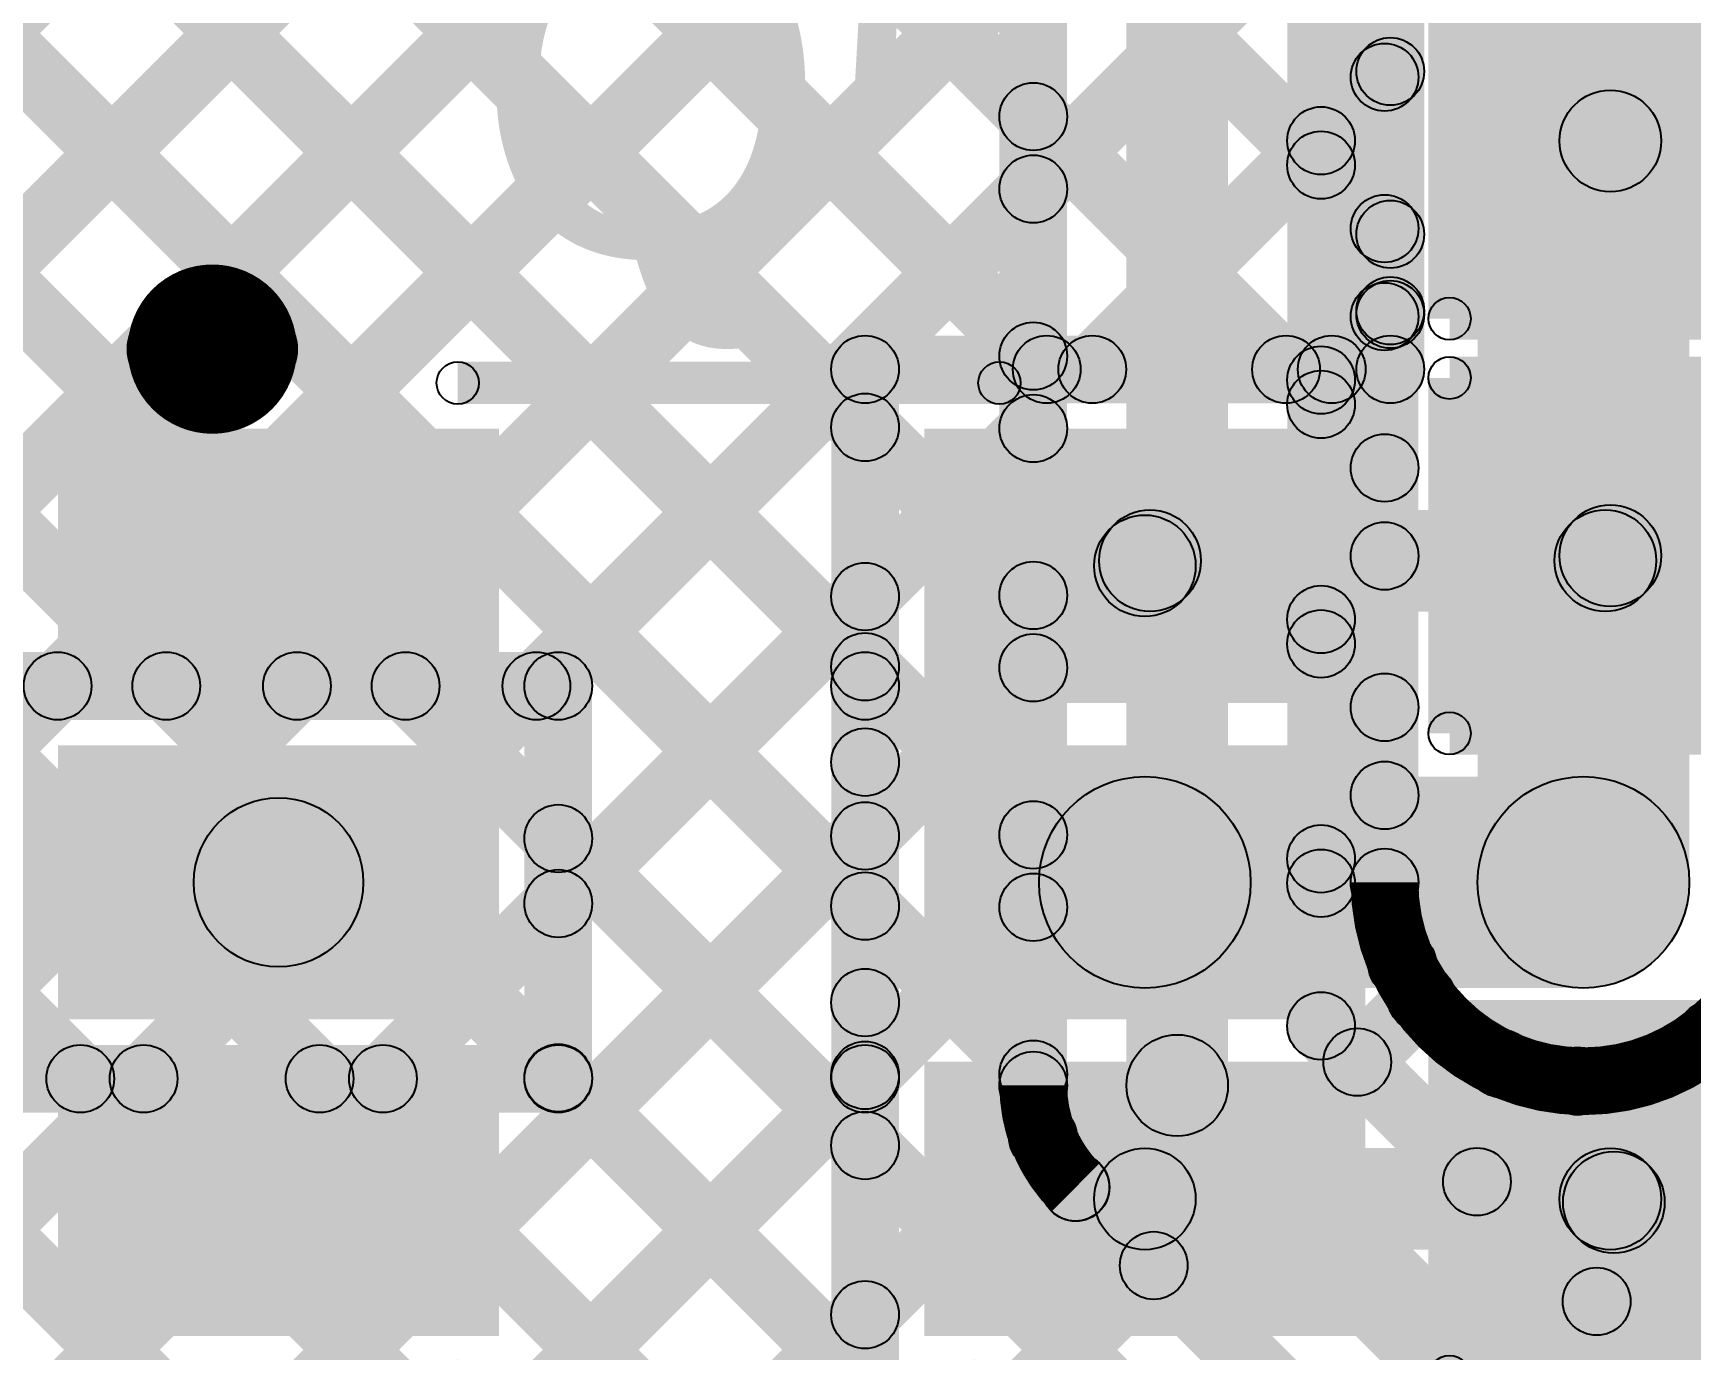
# Model space of a CAD drawing. Header units: millimetres. Extents: x -0.28 to 3.03, y -0.05 to 3.12.
# Drawn here: x 0.3948 to 0.5907, y 1.3038 to 1.4593 of the extents above; entities that cross this region are included whole.
import ezdxf

# ---------------------------------------------------------------- set-up
doc = ezdxf.new("R2010")
doc.units = ezdxf.units.MM
doc.header["$MEASUREMENT"] = 0
for name, color, linetype in [('BottomLayer', 5, 'Continuous'), ('TopLayer', 1, 'Continuous'), ('TopOverlay', 2, 'Continuous'), ('TopPaste', 8, 'Continuous'), ('TopSolder', 216, 'Continuous'), ('ViaHoleLayer', 16, 'Continuous')]:
    doc.layers.add(name, color=color, linetype=linetype)

# ---------------------------------------------------------------- blocks, each defined once
blk = doc.blocks.new('R__0603_36')
at = {"layer": 'TopLayer'}
for points in [[(-0.015, 0.0175), (-0.015, -0.0175), (-0.045, -0.0175), (-0.045, 0.0175)], [(0.045, 0.0175), (0.045, -0.0175), (0.015, -0.0175), (0.015, 0.0175)]]:
    blk.add_hatch(color=1, dxfattribs=at).paths.add_polyline_path(points)
at = {"layer": 'TopOverlay'}
h = blk.add_hatch(color=2, dxfattribs=at)
edge = h.paths.add_edge_path()
edge.add_arc((-0.049, 0.021), 0.0025, 0, 360)
h = blk.add_hatch(color=2, dxfattribs=at)
edge = h.paths.add_edge_path()
edge.add_arc((-0.049, 0.021), 0.0025, 0, 360)
for points in [[(-0.049, 0.0185), (-0.049, 0.0235), (0.049, 0.0235), (0.049, 0.0185)], [(-0.0465, -0.021), (-0.0515, -0.021), (-0.0515, 0.021), (-0.0465, 0.021)], [(0.0515, -0.021), (0.0465, -0.021), (0.0465, 0.021), (0.0515, 0.021)], [(-0.049, -0.0235), (-0.049, -0.0185), (0.049, -0.0185), (0.049, -0.0235)]]:
    blk.add_hatch(color=2, dxfattribs=at).paths.add_polyline_path(points)
h = blk.add_hatch(color=2, dxfattribs=at)
edge = h.paths.add_edge_path()
edge.add_arc((0.049, 0.021), 0.0025, 0, 360)
h = blk.add_hatch(color=2, dxfattribs=at)
edge = h.paths.add_edge_path()
edge.add_arc((0.049, 0.021), 0.0025, 0, 360)
h = blk.add_hatch(color=2, dxfattribs=at)
edge = h.paths.add_edge_path()
edge.add_arc((-0.049, -0.021), 0.0025, 0, 360)
h = blk.add_hatch(color=2, dxfattribs=at)
edge = h.paths.add_edge_path()
edge.add_arc((-0.049, -0.021), 0.0025, 0, 360)
h = blk.add_hatch(color=2, dxfattribs=at)
edge = h.paths.add_edge_path()
edge.add_arc((0.049, -0.021), 0.0025, 0, 360)
h = blk.add_hatch(color=2, dxfattribs=at)
edge = h.paths.add_edge_path()
edge.add_arc((0.049, -0.021), 0.0025, 0, 360)
at = {"layer": 'TopPaste'}
for points in [[(-0.015, 0.0175), (-0.015, -0.0175), (-0.045, -0.0175), (-0.045, 0.0175)], [(0.045, 0.0175), (0.045, -0.0175), (0.015, -0.0175), (0.015, 0.0175)]]:
    blk.add_hatch(color=8, dxfattribs=at).paths.add_polyline_path(points)
at = {"layer": 'TopSolder'}
for points in [[(-0.011, 0.0215), (-0.011, -0.0215), (-0.049, -0.0215), (-0.049, 0.0215)], [(0.049, 0.0215), (0.049, -0.0215), (0.011, -0.0215), (0.011, 0.0215)]]:
    blk.add_hatch(color=216, dxfattribs=at).paths.add_polyline_path(points)
at = {"layer": 'TopOverlay'}
for centre in [(-0.049, 0.021), (-0.049, 0.021), (0.049, 0.021), (0.049, 0.021), (-0.049, -0.021), (-0.049, -0.021), (0.049, -0.021), (0.049, -0.021)]:
    blk.add_circle(centre, 0.0025, dxfattribs=at)
blk = doc.blocks.new('R__0603_38')
at = {"layer": 'TopLayer'}
for points in [[(-0.015, 0.0175), (-0.015, -0.0175), (-0.045, -0.0175), (-0.045, 0.0175)], [(0.045, 0.0175), (0.045, -0.0175), (0.015, -0.0175), (0.015, 0.0175)]]:
    blk.add_hatch(color=1, dxfattribs=at).paths.add_polyline_path(points)
at = {"layer": 'TopOverlay'}
h = blk.add_hatch(color=2, dxfattribs=at)
edge = h.paths.add_edge_path()
edge.add_arc((-0.049, 0.021), 0.0025, 0, 360)
h = blk.add_hatch(color=2, dxfattribs=at)
edge = h.paths.add_edge_path()
edge.add_arc((-0.049, 0.021), 0.0025, 0, 360)
for points in [[(-0.049, 0.0185), (-0.049, 0.0235), (0.049, 0.0235), (0.049, 0.0185)], [(-0.0465, -0.021), (-0.0515, -0.021), (-0.0515, 0.021), (-0.0465, 0.021)], [(0.0515, -0.021), (0.0465, -0.021), (0.0465, 0.021), (0.0515, 0.021)], [(-0.049, -0.0235), (-0.049, -0.0185), (0.049, -0.0185), (0.049, -0.0235)]]:
    blk.add_hatch(color=2, dxfattribs=at).paths.add_polyline_path(points)
h = blk.add_hatch(color=2, dxfattribs=at)
edge = h.paths.add_edge_path()
edge.add_arc((0.049, 0.021), 0.0025, 0, 360)
h = blk.add_hatch(color=2, dxfattribs=at)
edge = h.paths.add_edge_path()
edge.add_arc((0.049, 0.021), 0.0025, 0, 360)
h = blk.add_hatch(color=2, dxfattribs=at)
edge = h.paths.add_edge_path()
edge.add_arc((-0.049, -0.021), 0.0025, 0, 360)
h = blk.add_hatch(color=2, dxfattribs=at)
edge = h.paths.add_edge_path()
edge.add_arc((-0.049, -0.021), 0.0025, 0, 360)
h = blk.add_hatch(color=2, dxfattribs=at)
edge = h.paths.add_edge_path()
edge.add_arc((0.049, -0.021), 0.0025, 0, 360)
h = blk.add_hatch(color=2, dxfattribs=at)
edge = h.paths.add_edge_path()
edge.add_arc((0.049, -0.021), 0.0025, 0, 360)
at = {"layer": 'TopPaste'}
for points in [[(-0.015, 0.0175), (-0.015, -0.0175), (-0.045, -0.0175), (-0.045, 0.0175)], [(0.045, 0.0175), (0.045, -0.0175), (0.015, -0.0175), (0.015, 0.0175)]]:
    blk.add_hatch(color=8, dxfattribs=at).paths.add_polyline_path(points)
at = {"layer": 'TopSolder'}
for points in [[(-0.011, 0.0215), (-0.011, -0.0215), (-0.049, -0.0215), (-0.049, 0.0215)], [(0.049, 0.0215), (0.049, -0.0215), (0.011, -0.0215), (0.011, 0.0215)]]:
    blk.add_hatch(color=216, dxfattribs=at).paths.add_polyline_path(points)
at = {"layer": 'TopOverlay'}
for centre in [(-0.049, 0.021), (-0.049, 0.021), (0.049, 0.021), (0.049, 0.021), (-0.049, -0.021), (-0.049, -0.021), (0.049, -0.021), (0.049, -0.021)]:
    blk.add_circle(centre, 0.0025, dxfattribs=at)
blk = doc.blocks.new('R__0603_39')
at = {"layer": 'TopLayer'}
for points in [[(-0.015, 0.0175), (-0.015, -0.0175), (-0.045, -0.0175), (-0.045, 0.0175)], [(0.045, 0.0175), (0.045, -0.0175), (0.015, -0.0175), (0.015, 0.0175)]]:
    blk.add_hatch(color=1, dxfattribs=at).paths.add_polyline_path(points)
at = {"layer": 'TopOverlay'}
h = blk.add_hatch(color=2, dxfattribs=at)
edge = h.paths.add_edge_path()
edge.add_arc((-0.049, 0.021), 0.0025, 0, 360)
h = blk.add_hatch(color=2, dxfattribs=at)
edge = h.paths.add_edge_path()
edge.add_arc((-0.049, 0.021), 0.0025, 0, 360)
for points in [[(-0.049, 0.0185), (-0.049, 0.0235), (0.049, 0.0235), (0.049, 0.0185)], [(-0.0465, -0.021), (-0.0515, -0.021), (-0.0515, 0.021), (-0.0465, 0.021)], [(0.0515, -0.021), (0.0465, -0.021), (0.0465, 0.021), (0.0515, 0.021)], [(-0.049, -0.0235), (-0.049, -0.0185), (0.049, -0.0185), (0.049, -0.0235)]]:
    blk.add_hatch(color=2, dxfattribs=at).paths.add_polyline_path(points)
h = blk.add_hatch(color=2, dxfattribs=at)
edge = h.paths.add_edge_path()
edge.add_arc((0.049, 0.021), 0.0025, 0, 360)
h = blk.add_hatch(color=2, dxfattribs=at)
edge = h.paths.add_edge_path()
edge.add_arc((0.049, 0.021), 0.0025, 0, 360)
h = blk.add_hatch(color=2, dxfattribs=at)
edge = h.paths.add_edge_path()
edge.add_arc((-0.049, -0.021), 0.0025, 0, 360)
h = blk.add_hatch(color=2, dxfattribs=at)
edge = h.paths.add_edge_path()
edge.add_arc((-0.049, -0.021), 0.0025, 0, 360)
h = blk.add_hatch(color=2, dxfattribs=at)
edge = h.paths.add_edge_path()
edge.add_arc((0.049, -0.021), 0.0025, 0, 360)
h = blk.add_hatch(color=2, dxfattribs=at)
edge = h.paths.add_edge_path()
edge.add_arc((0.049, -0.021), 0.0025, 0, 360)
at = {"layer": 'TopPaste'}
for points in [[(-0.015, 0.0175), (-0.015, -0.0175), (-0.045, -0.0175), (-0.045, 0.0175)], [(0.045, 0.0175), (0.045, -0.0175), (0.015, -0.0175), (0.015, 0.0175)]]:
    blk.add_hatch(color=8, dxfattribs=at).paths.add_polyline_path(points)
at = {"layer": 'TopSolder'}
for points in [[(-0.011, 0.0215), (-0.011, -0.0215), (-0.049, -0.0215), (-0.049, 0.0215)], [(0.049, 0.0215), (0.049, -0.0215), (0.011, -0.0215), (0.011, 0.0215)]]:
    blk.add_hatch(color=216, dxfattribs=at).paths.add_polyline_path(points)
at = {"layer": 'TopOverlay'}
for centre in [(-0.049, 0.021), (-0.049, 0.021), (0.049, 0.021), (0.049, 0.021), (-0.049, -0.021), (-0.049, -0.021), (0.049, -0.021), (0.049, -0.021)]:
    blk.add_circle(centre, 0.0025, dxfattribs=at)
blk = doc.blocks.new('SOT_23_6_70')
at = {"layer": 'TopLayer'}
for points in [[(-0.07323, 0.04961), (-0.02913, 0.04961), (-0.02913, 0.0252), (-0.07323, 0.0252)], [(0.02913, 0.04961), (0.07323, 0.04961), (0.07323, 0.0252), (0.02913, 0.0252)], [(-0.07323, 0.0122), (-0.02913, 0.0122), (-0.02913, -0.0122), (-0.07323, -0.0122)], [(0.02913, 0.0122), (0.07323, 0.0122), (0.07323, -0.0122), (0.02913, -0.0122)], [(-0.07323, -0.0252), (-0.02913, -0.0252), (-0.02913, -0.04961), (-0.07323, -0.04961)], [(0.02913, -0.0252), (0.07323, -0.0252), (0.07323, -0.04961), (0.02913, -0.04961)]]:
    blk.add_hatch(color=1, dxfattribs=at).paths.add_polyline_path(points)
at = {"layer": 'TopOverlay'}
h = blk.add_hatch(color=2, dxfattribs=at)
edge = h.paths.add_edge_path()
edge.add_arc((-0.064, 0.063), 0.005, 0, 360)
h = blk.add_hatch(color=2, dxfattribs=at)
edge = h.paths.add_edge_path()
edge.add_arc((-0.054, 0.063), 0.005, 0, 360)
h = blk.add_hatch(color=2, dxfattribs=at)
edge = h.paths.add_edge_path()
edge.add_arc((-0.03, 0.059), 0.0025, 0, 360)
for points in [[(-0.03, 0.0565), (-0.03, 0.0615), (0.034, 0.0615), (0.034, 0.0565)], [(-0.03, -0.0615), (-0.03, -0.0565), (0.031, -0.0565), (0.031, -0.0615)]]:
    blk.add_hatch(color=2, dxfattribs=at).paths.add_polyline_path(points)
h = blk.add_hatch(color=2, dxfattribs=at)
edge = h.paths.add_edge_path()
edge.add_arc((0.034, 0.059), 0.0025, 0, 360)
h = blk.add_hatch(color=2, dxfattribs=at)
edge = h.paths.add_edge_path()
edge.add_arc((-0.03, -0.059), 0.0025, 0, 360)
h = blk.add_hatch(color=2, dxfattribs=at)
edge = h.paths.add_edge_path()
edge.add_arc((0.031, -0.059), 0.0025, 0, 360)
at = {"layer": 'TopPaste'}
for points in [[(-0.07323, 0.04961), (-0.02913, 0.04961), (-0.02913, 0.0252), (-0.07323, 0.0252)], [(0.02913, 0.04961), (0.07323, 0.04961), (0.07323, 0.0252), (0.02913, 0.0252)], [(-0.07323, 0.0122), (-0.02913, 0.0122), (-0.02913, -0.0122), (-0.07323, -0.0122)], [(0.02913, 0.0122), (0.07323, 0.0122), (0.07323, -0.0122), (0.02913, -0.0122)], [(-0.07323, -0.0252), (-0.02913, -0.0252), (-0.02913, -0.04961), (-0.07323, -0.04961)], [(0.02913, -0.0252), (0.07323, -0.0252), (0.07323, -0.04961), (0.02913, -0.04961)]]:
    blk.add_hatch(color=8, dxfattribs=at).paths.add_polyline_path(points)
at = {"layer": 'TopSolder'}
for points in [[(-0.07723, 0.05361), (-0.02513, 0.05361), (-0.02513, 0.0212), (-0.07723, 0.0212)], [(0.02513, 0.05361), (0.07723, 0.05361), (0.07723, 0.0212), (0.02513, 0.0212)], [(-0.07723, 0.0162), (-0.02513, 0.0162), (-0.02513, -0.0162), (-0.07723, -0.0162)], [(0.02513, 0.0162), (0.07723, 0.0162), (0.07723, -0.0162), (0.02513, -0.0162)], [(-0.07723, -0.0212), (-0.02513, -0.0212), (-0.02513, -0.05361), (-0.07723, -0.05361)], [(0.02513, -0.0212), (0.07723, -0.0212), (0.07723, -0.05361), (0.02513, -0.05361)]]:
    blk.add_hatch(color=216, dxfattribs=at).paths.add_polyline_path(points)
at = {"layer": 'TopOverlay', "const_width": 0.01}
blk.add_lwpolyline([(-0.054, 0.063, 1), (-0.064, 0.063, 1)], format="xyb", close=True, dxfattribs=at)
at = {"layer": 'TopOverlay'}
for centre, radius in [((-0.064, 0.063), 0.005), ((-0.054, 0.063), 0.005), ((-0.03, 0.059), 0.0025), ((0.034, 0.059), 0.0025), ((-0.03, -0.059), 0.0025), ((0.031, -0.059), 0.0025)]:
    blk.add_circle(centre, radius, dxfattribs=at)

msp = doc.modelspace()

# ---------------------------------------------------------------- hatches: boundary and pattern name
at = {"layer": 'BottomLayer'}
for points in [[(0.5905, 1.359), (0.5655, 1.359), (0.5655, 1.757), (0.5905, 1.757)], [(0.517, 1.335), (0.509, 1.335), (0.509, 1.74513), (0.517, 1.74513)], [(0.536, 1.335), (0.524, 1.335), (0.524, 1.74513), (0.536, 1.74513)], [(0.5585, 1.359), (0.5505, 1.359), (0.5505, 1.74559), (0.5585, 1.74559)], [(0.551, 1.34204), (0.543, 1.34204), (0.543, 1.73809), (0.551, 1.73809)], [(0.35867, 1.59814), (0.36433, 1.6038), (0.51583, 1.4523), (0.51017, 1.44664)], [(0.05283, 1.11651), (0.04717, 1.12217), (0.51017, 1.58517), (0.51583, 1.57951)], [(0.35867, 1.56985), (0.36433, 1.57551), (0.51583, 1.42401), (0.51017, 1.41835)], [(0.05283, 1.08823), (0.04717, 1.09388), (0.51017, 1.55688), (0.51583, 1.55123)], [(0.35867, 1.54157), (0.36433, 1.54723), (0.51583, 1.39573), (0.51017, 1.39007)], [(0.05283, 1.05994), (0.04717, 1.0656), (0.51017, 1.5286), (0.51583, 1.52294)], [(0.35867, 1.51329), (0.36433, 1.51894), (0.51583, 1.36744), (0.51017, 1.36179)], [(0.27648, 1.51062), (0.28214, 1.51628), (0.69333, 1.10509), (0.68767, 1.09943)], [(0.31022, 1.50517), (0.31587, 1.51083), (0.69333, 1.13337), (0.68767, 1.12772)], [(0.3385, 1.50517), (0.34416, 1.51083), (0.51583, 1.33916), (0.51017, 1.3335)], [(0.25971, 1.49911), (0.26537, 1.50477), (0.69333, 1.07681), (0.68767, 1.07115)], [(0.05283, 1.03166), (0.04717, 1.03731), (0.51017, 1.50031), (0.51583, 1.49466)], [(0.23961, 1.49093), (0.24526, 1.49659), (0.69333, 1.04852), (0.68767, 1.04286)], [(0.05283, 1.00337), (0.04717, 1.00903), (0.51017, 1.47203), (0.51583, 1.46637)], [(0.54983, 1.4438), (0.54417, 1.44946), (0.55167, 1.45696), (0.55733, 1.4513)], [(0.54417, 1.44092), (0.54983, 1.44658), (0.55733, 1.43908), (0.55167, 1.43342)], [(0.05283, 0.97509), (0.04717, 0.98075), (0.51017, 1.44375), (0.51583, 1.43809)], [(0.27586, 1.42639), (0.28151, 1.43205), (0.69333, 1.02024), (0.68767, 1.01458)], [(0.54983, 1.41552), (0.54417, 1.42118), (0.55167, 1.42868), (0.55733, 1.42302)], [(0.58239, 1.30666), (0.57673, 1.31231), (0.68767, 1.42325), (0.69333, 1.4176)], [(0.54417, 1.41264), (0.54983, 1.4183), (0.55733, 1.4108), (0.55167, 1.40514)], [(0.05283, 0.9468), (0.04717, 0.95246), (0.51017, 1.41546), (0.51583, 1.4098)], [(0.54983, 1.38724), (0.54417, 1.39289), (0.55167, 1.40039), (0.55733, 1.39474)], [(0.54417, 1.38435), (0.54983, 1.39001), (0.55733, 1.38251), (0.55167, 1.37685)], [(0.05283, 0.91852), (0.04717, 0.92418), (0.51017, 1.38718), (0.51583, 1.38152)], [(0.54983, 1.35895), (0.54417, 1.36461), (0.55167, 1.37211), (0.55733, 1.36645)], [(0.54417, 1.35607), (0.54983, 1.36173), (0.55942, 1.35213), (0.55376, 1.34648)], [(0.05283, 0.89024), (0.04717, 0.89589), (0.51017, 1.35889), (0.51583, 1.35324)], [(0.5541, 1.33494), (0.54844, 1.3406), (0.55604, 1.34819), (0.56169, 1.34253)], [(0.54417, 1.33921), (0.54983, 1.34487), (0.64609, 1.2486), (0.64044, 1.24295)], [(0.59032, 1.33821), (0.59598, 1.34386), (0.69333, 1.24651), (0.68767, 1.24085)], [(0.56548, 1.33476), (0.57113, 1.34042), (0.69333, 1.21823), (0.68767, 1.21257)], [(0.52576, 1.33076), (0.53424, 1.33924), (0.64624, 1.22724), (0.63776, 1.21876)], [(0.56824, 1.3208), (0.56259, 1.32645), (0.57447, 1.33834), (0.58013, 1.33268)], [(0.05283, 0.86195), (0.04717, 0.86761), (0.5113, 1.33174), (0.51696, 1.32608)], [(0.51517, 1.32013), (0.52083, 1.32579), (0.62205, 1.22456), (0.6164, 1.21891)], [(0.05283, 0.83367), (0.04717, 0.83932), (0.5244, 1.31656), (0.53006, 1.3109)]]:
    msp.add_hatch(color=5, dxfattribs=at).paths.add_polyline_path(points)
h = msp.add_hatch(color=5, dxfattribs=at)
edge = h.paths.add_edge_path()
edge.add_arc((0.5545, 1.45413), 0.004, 0, 360)
h = msp.add_hatch(color=5, dxfattribs=at)
edge = h.paths.add_edge_path()
edge.add_arc((0.513, 1.44947), 0.004, 0, 360)
h = msp.add_hatch(color=5, dxfattribs=at)
edge = h.paths.add_edge_path()
edge.add_arc((0.547, 1.44663), 0.004, 0, 360)
h = msp.add_hatch(color=5, dxfattribs=at)
edge = h.paths.add_edge_path()
edge.add_arc((0.547, 1.44375), 0.004, 0, 360)
h = msp.add_hatch(color=5, dxfattribs=at)
edge = h.paths.add_edge_path()
edge.add_arc((0.513, 1.44092), 0.004, 0, 360)
h = msp.add_hatch(color=5, dxfattribs=at)
edge = h.paths.add_edge_path()
edge.add_arc((0.5545, 1.43625), 0.004, 0, 360)
h = msp.add_hatch(color=5, dxfattribs=at)
edge = h.paths.add_edge_path()
edge.add_arc((0.5545, 1.42585), 0.004, 0, 360)
h = msp.add_hatch(color=5, dxfattribs=at)
edge = h.paths.add_edge_path()
edge.add_arc((0.513, 1.42118), 0.004, 0, 360)
h = msp.add_hatch(color=5, dxfattribs=at)
edge = h.paths.add_edge_path()
edge.add_arc((0.547, 1.41835), 0.004, 0, 360)
h = msp.add_hatch(color=5, dxfattribs=at)
edge = h.paths.add_edge_path()
edge.add_arc((0.547, 1.41547), 0.004, 0, 360)
h = msp.add_hatch(color=5, dxfattribs=at)
edge = h.paths.add_edge_path()
edge.add_arc((0.513, 1.41263), 0.004, 0, 360)
h = msp.add_hatch(color=5, dxfattribs=at)
edge = h.paths.add_edge_path()
edge.add_arc((0.5545, 1.40797), 0.004, 0, 360)
h = msp.add_hatch(color=5, dxfattribs=at)
edge = h.paths.add_edge_path()
edge.add_arc((0.5545, 1.39756), 0.004, 0, 360)
h = msp.add_hatch(color=5, dxfattribs=at)
edge = h.paths.add_edge_path()
edge.add_arc((0.513, 1.3929), 0.004, 0, 360)
h = msp.add_hatch(color=5, dxfattribs=at)
edge = h.paths.add_edge_path()
edge.add_arc((0.547, 1.39006), 0.004, 0, 360)
h = msp.add_hatch(color=5, dxfattribs=at)
edge = h.paths.add_edge_path()
edge.add_arc((0.547, 1.38718), 0.004, 0, 360)
h = msp.add_hatch(color=5, dxfattribs=at)
edge = h.paths.add_edge_path()
edge.add_arc((0.513, 1.38435), 0.004, 0, 360)
h = msp.add_hatch(color=5, dxfattribs=at)
edge = h.paths.add_edge_path()
edge.add_arc((0.5545, 1.37968), 0.004, 0, 360)
h = msp.add_hatch(color=5, dxfattribs=at)
edge = h.paths.add_edge_path()
edge.add_arc((0.5545, 1.36928), 0.004, 0, 360)
h = msp.add_hatch(color=5, dxfattribs=at)
edge = h.paths.add_edge_path()
edge.add_arc((0.578, 1.359), 0.0125, 0, 360)
h = msp.add_hatch(color=5, dxfattribs=at)
edge = h.paths.add_edge_path()
edge.add_arc((0.578, 1.359), 0.01181, 0, 360)
h = msp.add_hatch(color=5, dxfattribs=at)
edge = h.paths.add_edge_path()
edge.add_arc((0.513, 1.36461), 0.004, 0, 360)
h = msp.add_hatch(color=5, dxfattribs=at)
edge = h.paths.add_edge_path()
edge.add_arc((0.547, 1.36178), 0.004, 0, 360)
h = msp.add_hatch(color=5, dxfattribs=at)
edge = h.paths.add_edge_path()
edge.add_arc((0.547, 1.3589), 0.004, 0, 360)
h = msp.add_hatch(color=5, dxfattribs=at)
edge = h.paths.add_edge_path()
edge.add_arc((0.5545, 1.359), 0.004, 0, 360)
h = msp.add_hatch(color=5, dxfattribs=at)
edge = h.paths.add_edge_path()
edge.add_arc((0.5545, 1.359), 0.004, 0, 360)
h = msp.add_hatch(color=5, dxfattribs=at)
edge = h.paths.add_edge_path()
edge.add_arc((0.513, 1.35606), 0.004, 0, 360)
h = msp.add_hatch(color=5, dxfattribs=at)
edge = h.paths.add_edge_path()
edge.add_arc((0.55659, 1.34931), 0.004, 0, 360)
h = msp.add_hatch(color=5, dxfattribs=at)
edge = h.paths.add_edge_path()
edge.add_arc((0.55886, 1.34536), 0.004, 0, 360)
h = msp.add_hatch(color=5, dxfattribs=at)
edge = h.paths.add_edge_path()
edge.add_arc((0.547, 1.34204), 0.004, 0, 360)
h = msp.add_hatch(color=5, dxfattribs=at)
edge = h.paths.add_edge_path()
edge.add_arc((0.547, 1.34204), 0.004, 0, 360)
h = msp.add_hatch(color=5, dxfattribs=at)
edge = h.paths.add_edge_path()
edge.add_arc((0.59315, 1.34103), 0.004, 0, 360)
h = msp.add_hatch(color=5, dxfattribs=at)
edge = h.paths.add_edge_path()
edge.add_arc((0.55127, 1.33777), 0.004, 0, 360)
h = msp.add_hatch(color=5, dxfattribs=at)
edge = h.paths.add_edge_path()
edge.add_arc((0.513, 1.33633), 0.004, 0, 360)
h = msp.add_hatch(color=5, dxfattribs=at)
edge = h.paths.add_edge_path()
edge.add_arc((0.53, 1.335), 0.006, 0, 360)
h = msp.add_hatch(color=5, dxfattribs=at)
edge = h.paths.add_edge_path()
edge.add_arc((0.53, 1.335), 0.006, 0, 360)
h = msp.add_hatch(color=5, dxfattribs=at)
edge = h.paths.add_edge_path()
edge.add_arc((0.56831, 1.33759), 0.004, 0, 360)
h = msp.add_hatch(color=5, dxfattribs=at)
edge = h.paths.add_edge_path()
edge.add_arc((0.513, 1.335), 0.004, 0, 360)
h = msp.add_hatch(color=5, dxfattribs=at)
edge = h.paths.add_edge_path()
edge.add_arc((0.513, 1.335), 0.004, 0, 360)
h = msp.add_hatch(color=5, dxfattribs=at)
edge = h.paths.add_edge_path()
edge.add_arc((0.513, 1.335), 0.004, 0, 360)
h = msp.add_hatch(color=5, dxfattribs=at)
edge = h.paths.add_edge_path()
edge.add_arc((0.5773, 1.33551), 0.004, 0, 360)
h = msp.add_hatch(color=5, dxfattribs=at)
edge = h.paths.add_edge_path()
edge.add_arc((0.51413, 1.32891), 0.004, 0, 360)
h = msp.add_hatch(color=5, dxfattribs=at)
edge = h.paths.add_edge_path()
edge.add_arc((0.51798, 1.32298), 0.004, 0, 360)
h = msp.add_hatch(color=5, dxfattribs=at)
edge = h.paths.add_edge_path()
edge.add_arc((0.518, 1.32296), 0.004, 0, 360)
h = msp.add_hatch(color=5, dxfattribs=at)
edge = h.paths.add_edge_path()
edge.add_arc((0.518, 1.32296), 0.004, 0, 360)
h = msp.add_hatch(color=5, dxfattribs=at)
edge = h.paths.add_edge_path()
edge.add_arc((0.56542, 1.32363), 0.004, 0, 360)
h = msp.add_hatch(color=5, dxfattribs=at)
edge = h.paths.add_edge_path()
edge.add_arc((0.52723, 1.31373), 0.004, 0, 360)
h = msp.add_hatch(color=5, dxfattribs=at)
edge = h.paths.add_edge_path()
edge.add_arc((0.57956, 1.30948), 0.004, 0, 360)
at = {"layer": 'TopLayer'}
for points in [[(0.32025, 1.38393), (0.31459, 1.38959), (0.54883, 1.62383), (0.55449, 1.61817)], [(0.34177, 1.37717), (0.33612, 1.38283), (0.57712, 1.62383), (0.58277, 1.61817)], [(0.37006, 1.37717), (0.3644, 1.38283), (0.6054, 1.62383), (0.61106, 1.61817)], [(0.40055, 1.37938), (0.39489, 1.38503), (0.63369, 1.62383), (0.63934, 1.61817)], [(0.42883, 1.37938), (0.42318, 1.38503), (0.66197, 1.62383), (0.66763, 1.61817)], [(0.34335, 1.58517), (0.34901, 1.59083), (0.51741, 1.42243), (0.51175, 1.41678)], [(0.37414, 1.58267), (0.3798, 1.58833), (0.54569, 1.42243), (0.54003, 1.41678)], [(0.40242, 1.58267), (0.40808, 1.58833), (0.55801, 1.4384), (0.55235, 1.43274)], [(0.45712, 1.37938), (0.45146, 1.38503), (0.61936, 1.55293), (0.62501, 1.54727)], [(0.36017, 1.54007), (0.36583, 1.54573), (0.49596, 1.41559), (0.49031, 1.40994)], [(0.27548, 1.51162), (0.28114, 1.51728), (0.41339, 1.38503), (0.40773, 1.37938)], [(0.36017, 1.51179), (0.36583, 1.51744), (0.49596, 1.38731), (0.49031, 1.38165)], [(0.31172, 1.50367), (0.31737, 1.50933), (0.44167, 1.38503), (0.43601, 1.37938)], [(0.34, 1.50367), (0.34566, 1.50933), (0.49596, 1.35902), (0.49031, 1.35337)], [(0.55918, 1.4261), (0.55118, 1.4261), (0.55118, 1.4751), (0.55918, 1.4751)], [(0.5228, 1.41678), (0.51715, 1.42243), (0.55235, 1.45764), (0.55801, 1.45198)], [(0.58718, 1.3976), (0.57518, 1.3976), (0.57518, 1.4466), (0.58718, 1.4466)], [(0.55109, 1.41678), (0.54543, 1.42243), (0.55235, 1.42936), (0.55801, 1.4237)], [(0.55918, 1.41961), (0.55118, 1.41961), (0.55118, 1.4261), (0.55918, 1.4261)], [(0.55918, 1.41961), (0.55118, 1.41961), (0.55118, 1.4261), (0.55918, 1.4261)], [(0.49313, 1.41561), (0.49313, 1.42361), (0.55518, 1.42361), (0.55518, 1.41561)], [(0.49713, 1.3822), (0.48913, 1.3822), (0.48913, 1.41961), (0.49713, 1.41961)], [(0.52678, 1.391), (0.52678, 1.403), (0.58058, 1.403), (0.58058, 1.391)], [(0.53042, 1.39216), (0.52194, 1.40064), (0.52254, 1.40124), (0.53102, 1.39276)], [(0.58483, 1.39276), (0.57634, 1.40124), (0.57694, 1.40184), (0.58542, 1.39336)], [(0.45969, 1.35367), (0.45404, 1.35933), (0.49031, 1.39559), (0.49596, 1.38994)], [(0.39077, 1.3782), (0.39077, 1.3862), (0.45687, 1.3862), (0.45687, 1.3782)], [(0.46087, 1.3358), (0.45287, 1.3358), (0.45287, 1.3822), (0.46087, 1.3822)], [(0.49713, 1.3732), (0.48913, 1.3732), (0.48913, 1.3822), (0.49713, 1.3822)], [(0.49713, 1.3732), (0.48913, 1.3732), (0.48913, 1.3822), (0.49713, 1.3822)], [(0.49713, 1.3448), (0.48913, 1.3448), (0.48913, 1.3732), (0.49713, 1.3732)], [(0.52618, 1.3465), (0.52618, 1.3715), (0.578, 1.3715), (0.578, 1.3465)], [(0.10148, 0.96717), (0.09582, 0.97283), (0.49031, 1.36731), (0.49596, 1.36165)], [(0.31548, 1.349), (0.31548, 1.369), (0.42382, 1.369), (0.42382, 1.349)], [(0.45404, 1.36135), (0.45969, 1.36701), (0.49596, 1.33074), (0.49031, 1.32508)], [(0.49713, 1.3358), (0.48913, 1.3358), (0.48913, 1.3448), (0.49713, 1.3448)], [(0.49713, 1.3358), (0.48913, 1.3358), (0.48913, 1.3448), (0.49713, 1.3448)], [(0.36708, 1.33517), (0.37274, 1.34083), (0.74074, 0.97283), (0.73508, 0.96717)], [(0.39077, 1.3318), (0.39077, 1.3398), (0.45687, 1.3398), (0.45687, 1.3318)], [(0.05533, 0.97759), (0.04967, 0.98325), (0.40505, 1.33862), (0.41071, 1.33297)], [(0.0732, 0.96717), (0.06754, 0.97283), (0.43333, 1.33862), (0.43899, 1.33297)], [(0.12976, 0.96717), (0.12411, 0.97283), (0.49031, 1.33903), (0.49596, 1.33337)], [(0.39757, 1.33297), (0.40323, 1.33862), (0.76902, 0.97283), (0.76336, 0.96717)], [(0.42585, 1.33297), (0.43151, 1.33862), (0.79731, 0.97283), (0.79165, 0.96717)], [(0.45404, 1.33307), (0.45969, 1.33872), (0.49596, 1.30246), (0.49031, 1.2968)], [(0.49713, 1.29839), (0.48913, 1.29839), (0.48913, 1.3358), (0.49713, 1.3358)], [(0.52618, 1.3156), (0.52618, 1.3276), (0.58118, 1.3276), (0.58118, 1.3156)], [(0.57694, 1.31736), (0.58542, 1.32584), (0.58583, 1.32543), (0.57735, 1.31695)], [(0.58759, 1.26741), (0.57559, 1.26741), (0.57559, 1.32119), (0.58759, 1.32119)], [(0.15805, 0.96717), (0.15239, 0.97283), (0.49031, 1.31074), (0.49596, 1.30508)]]:
    msp.add_hatch(color=1, dxfattribs=at).paths.add_polyline_path(points)
h = msp.add_hatch(color=1, dxfattribs=at)
edge = h.paths.add_edge_path()
edge.add_arc((0.55518, 1.45481), 0.004, 0, 360)
h = msp.add_hatch(color=1, dxfattribs=at)
edge = h.paths.add_edge_path()
edge.add_arc((0.58118, 1.4466), 0.006, 0, 360)
h = msp.add_hatch(color=1, dxfattribs=at)
edge = h.paths.add_edge_path()
edge.add_arc((0.55518, 1.43557), 0.004, 0, 360)
h = msp.add_hatch(color=1, dxfattribs=at)
edge = h.paths.add_edge_path()
edge.add_arc((0.55518, 1.42653), 0.004, 0, 360)
h = msp.add_hatch(color=1, dxfattribs=at)
edge = h.paths.add_edge_path()
edge.add_arc((0.55518, 1.4261), 0.004, 0, 360)
h = msp.add_hatch(color=1, dxfattribs=at)
edge = h.paths.add_edge_path()
edge.add_arc((0.55518, 1.4261), 0.004, 0, 360)
h = msp.add_hatch(color=1, dxfattribs=at)
edge = h.paths.add_edge_path()
edge.add_arc((0.55518, 1.4261), 0.004, 0, 360)
h = msp.add_hatch(color=1, dxfattribs=at)
edge = h.paths.add_edge_path()
edge.add_arc((0.49313, 1.41961), 0.004, 0, 360)
h = msp.add_hatch(color=1, dxfattribs=at)
edge = h.paths.add_edge_path()
edge.add_arc((0.49313, 1.41961), 0.004, 0, 360)
h = msp.add_hatch(color=1, dxfattribs=at)
edge = h.paths.add_edge_path()
edge.add_arc((0.51458, 1.41961), 0.004, 0, 360)
h = msp.add_hatch(color=1, dxfattribs=at)
edge = h.paths.add_edge_path()
edge.add_arc((0.51997, 1.41961), 0.004, 0, 360)
h = msp.add_hatch(color=1, dxfattribs=at)
edge = h.paths.add_edge_path()
edge.add_arc((0.54286, 1.41961), 0.004, 0, 360)
h = msp.add_hatch(color=1, dxfattribs=at)
edge = h.paths.add_edge_path()
edge.add_arc((0.54826, 1.41961), 0.004, 0, 360)
h = msp.add_hatch(color=1, dxfattribs=at)
edge = h.paths.add_edge_path()
edge.add_arc((0.55518, 1.41961), 0.004, 0, 360)
h = msp.add_hatch(color=1, dxfattribs=at)
edge = h.paths.add_edge_path()
edge.add_arc((0.55518, 1.41961), 0.004, 0, 360)
h = msp.add_hatch(color=1, dxfattribs=at)
edge = h.paths.add_edge_path()
edge.add_arc((0.55518, 1.41961), 0.004, 0, 360)
h = msp.add_hatch(color=1, dxfattribs=at)
edge = h.paths.add_edge_path()
edge.add_arc((0.49313, 1.41276), 0.004, 0, 360)
h = msp.add_hatch(color=1, dxfattribs=at)
edge = h.paths.add_edge_path()
edge.add_arc((0.52618, 1.3964), 0.006, 0, 360)
h = msp.add_hatch(color=1, dxfattribs=at)
edge = h.paths.add_edge_path()
edge.add_arc((0.52678, 1.397), 0.006, 0, 360)
h = msp.add_hatch(color=1, dxfattribs=at)
edge = h.paths.add_edge_path()
edge.add_arc((0.52678, 1.397), 0.006, 0, 360)
h = msp.add_hatch(color=1, dxfattribs=at)
edge = h.paths.add_edge_path()
edge.add_arc((0.58058, 1.397), 0.006, 0, 360)
h = msp.add_hatch(color=1, dxfattribs=at)
edge = h.paths.add_edge_path()
edge.add_arc((0.58058, 1.397), 0.006, 0, 360)
h = msp.add_hatch(color=1, dxfattribs=at)
edge = h.paths.add_edge_path()
edge.add_arc((0.58118, 1.3976), 0.006, 0, 360)
h = msp.add_hatch(color=1, dxfattribs=at)
edge = h.paths.add_edge_path()
edge.add_arc((0.58118, 1.3976), 0.006, 0, 360)
h = msp.add_hatch(color=1, dxfattribs=at)
edge = h.paths.add_edge_path()
edge.add_arc((0.49313, 1.39277), 0.004, 0, 360)
h = msp.add_hatch(color=1, dxfattribs=at)
edge = h.paths.add_edge_path()
edge.add_arc((0.49313, 1.38448), 0.004, 0, 360)
h = msp.add_hatch(color=1, dxfattribs=at)
edge = h.paths.add_edge_path()
edge.add_arc((0.39772, 1.3822), 0.004, 0, 360)
h = msp.add_hatch(color=1, dxfattribs=at)
edge = h.paths.add_edge_path()
edge.add_arc((0.41056, 1.3822), 0.004, 0, 360)
h = msp.add_hatch(color=1, dxfattribs=at)
edge = h.paths.add_edge_path()
edge.add_arc((0.426, 1.3822), 0.004, 0, 360)
h = msp.add_hatch(color=1, dxfattribs=at)
edge = h.paths.add_edge_path()
edge.add_arc((0.43884, 1.3822), 0.004, 0, 360)
h = msp.add_hatch(color=1, dxfattribs=at)
edge = h.paths.add_edge_path()
edge.add_arc((0.45429, 1.3822), 0.004, 0, 360)
h = msp.add_hatch(color=1, dxfattribs=at)
edge = h.paths.add_edge_path()
edge.add_arc((0.45687, 1.3822), 0.004, 0, 360)
h = msp.add_hatch(color=1, dxfattribs=at)
edge = h.paths.add_edge_path()
edge.add_arc((0.45687, 1.3822), 0.004, 0, 360)
h = msp.add_hatch(color=1, dxfattribs=at)
edge = h.paths.add_edge_path()
edge.add_arc((0.49313, 1.3822), 0.004, 0, 360)
h = msp.add_hatch(color=1, dxfattribs=at)
edge = h.paths.add_edge_path()
edge.add_arc((0.49313, 1.3822), 0.004, 0, 360)
h = msp.add_hatch(color=1, dxfattribs=at)
edge = h.paths.add_edge_path()
edge.add_arc((0.49313, 1.3822), 0.004, 0, 360)
h = msp.add_hatch(color=1, dxfattribs=at)
edge = h.paths.add_edge_path()
edge.add_arc((0.49313, 1.3732), 0.004, 0, 360)
h = msp.add_hatch(color=1, dxfattribs=at)
edge = h.paths.add_edge_path()
edge.add_arc((0.49313, 1.3732), 0.004, 0, 360)
h = msp.add_hatch(color=1, dxfattribs=at)
edge = h.paths.add_edge_path()
edge.add_arc((0.49313, 1.3732), 0.004, 0, 360)
h = msp.add_hatch(color=1, dxfattribs=at)
edge = h.paths.add_edge_path()
edge.add_arc((0.52618, 1.359), 0.0125, 0, 360)
h = msp.add_hatch(color=1, dxfattribs=at)
edge = h.paths.add_edge_path()
edge.add_arc((0.578, 1.359), 0.0125, 0, 360)
h = msp.add_hatch(color=1, dxfattribs=at)
edge = h.paths.add_edge_path()
edge.add_arc((0.578, 1.359), 0.01181, 0, 360)
h = msp.add_hatch(color=1, dxfattribs=at)
edge = h.paths.add_edge_path()
edge.add_arc((0.42382, 1.359), 0.01, 0, 360)
h = msp.add_hatch(color=1, dxfattribs=at)
edge = h.paths.add_edge_path()
edge.add_arc((0.45687, 1.36418), 0.004, 0, 360)
h = msp.add_hatch(color=1, dxfattribs=at)
edge = h.paths.add_edge_path()
edge.add_arc((0.49313, 1.36448), 0.004, 0, 360)
h = msp.add_hatch(color=1, dxfattribs=at)
edge = h.paths.add_edge_path()
edge.add_arc((0.45687, 1.3565), 0.004, 0, 360)
h = msp.add_hatch(color=1, dxfattribs=at)
edge = h.paths.add_edge_path()
edge.add_arc((0.49313, 1.3562), 0.004, 0, 360)
h = msp.add_hatch(color=1, dxfattribs=at)
edge = h.paths.add_edge_path()
edge.add_arc((0.49313, 1.3448), 0.004, 0, 360)
h = msp.add_hatch(color=1, dxfattribs=at)
edge = h.paths.add_edge_path()
edge.add_arc((0.49313, 1.3448), 0.004, 0, 360)
h = msp.add_hatch(color=1, dxfattribs=at)
edge = h.paths.add_edge_path()
edge.add_arc((0.49313, 1.3448), 0.004, 0, 360)
h = msp.add_hatch(color=1, dxfattribs=at)
edge = h.paths.add_edge_path()
edge.add_arc((0.4004, 1.3358), 0.004, 0, 360)
h = msp.add_hatch(color=1, dxfattribs=at)
edge = h.paths.add_edge_path()
edge.add_arc((0.40788, 1.3358), 0.004, 0, 360)
h = msp.add_hatch(color=1, dxfattribs=at)
edge = h.paths.add_edge_path()
edge.add_arc((0.42868, 1.3358), 0.004, 0, 360)
h = msp.add_hatch(color=1, dxfattribs=at)
edge = h.paths.add_edge_path()
edge.add_arc((0.43616, 1.3358), 0.004, 0, 360)
h = msp.add_hatch(color=1, dxfattribs=at)
edge = h.paths.add_edge_path()
edge.add_arc((0.45687, 1.3359), 0.004, 0, 360)
h = msp.add_hatch(color=1, dxfattribs=at)
edge = h.paths.add_edge_path()
edge.add_arc((0.45687, 1.3358), 0.004, 0, 360)
h = msp.add_hatch(color=1, dxfattribs=at)
edge = h.paths.add_edge_path()
edge.add_arc((0.45687, 1.3358), 0.004, 0, 360)
h = msp.add_hatch(color=1, dxfattribs=at)
edge = h.paths.add_edge_path()
edge.add_arc((0.49313, 1.3362), 0.004, 0, 360)
h = msp.add_hatch(color=1, dxfattribs=at)
edge = h.paths.add_edge_path()
edge.add_arc((0.49313, 1.3358), 0.004, 0, 360)
h = msp.add_hatch(color=1, dxfattribs=at)
edge = h.paths.add_edge_path()
edge.add_arc((0.49313, 1.3358), 0.004, 0, 360)
h = msp.add_hatch(color=1, dxfattribs=at)
edge = h.paths.add_edge_path()
edge.add_arc((0.49313, 1.3358), 0.004, 0, 360)
h = msp.add_hatch(color=1, dxfattribs=at)
edge = h.paths.add_edge_path()
edge.add_arc((0.49313, 1.32791), 0.004, 0, 360)
h = msp.add_hatch(color=1, dxfattribs=at)
edge = h.paths.add_edge_path()
edge.add_arc((0.52618, 1.3216), 0.006, 0, 360)
h = msp.add_hatch(color=1, dxfattribs=at)
edge = h.paths.add_edge_path()
edge.add_arc((0.58118, 1.3216), 0.006, 0, 360)
h = msp.add_hatch(color=1, dxfattribs=at)
edge = h.paths.add_edge_path()
edge.add_arc((0.58118, 1.3216), 0.006, 0, 360)
h = msp.add_hatch(color=1, dxfattribs=at)
edge = h.paths.add_edge_path()
edge.add_arc((0.58159, 1.32119), 0.006, 0, 360)
h = msp.add_hatch(color=1, dxfattribs=at)
edge = h.paths.add_edge_path()
edge.add_arc((0.58159, 1.32119), 0.006, 0, 360)
h = msp.add_hatch(color=1, dxfattribs=at)
edge = h.paths.add_edge_path()
edge.add_arc((0.49313, 1.30791), 0.004, 0, 360)
at = {"layer": 'ViaHoleLayer'}
h = msp.add_hatch(color=16, dxfattribs=at)
edge = h.paths.add_edge_path()
edge.add_arc((0.578, 1.359), 0.00591, 0, 360)

# ---------------------------------------------------------------- linework, layer by layer
at = {"layer": 'BottomLayer', "const_width": 0.008}
for points in [[(0.6015, 1.359, -1), (0.5545, 1.359)], [(0.518, 1.32296, -0.199327), (0.513, 1.335)], [(0.51798, 1.32298, -0.198912), (0.513, 1.335)]]:
    msp.add_lwpolyline(points, format="xyb", dxfattribs=at)
at = {"layer": 'BottomLayer'}
for centre, radius in [((0.5545, 1.45413), 0.004), ((0.513, 1.44947), 0.004), ((0.547, 1.44663), 0.004), ((0.547, 1.44375), 0.004), ((0.513, 1.44092), 0.004), ((0.5545, 1.43625), 0.004), ((0.5545, 1.42585), 0.004), ((0.513, 1.42118), 0.004), ((0.547, 1.41835), 0.004), ((0.547, 1.41547), 0.004), ((0.513, 1.41263), 0.004), ((0.5545, 1.40797), 0.004), ((0.5545, 1.39756), 0.004), ((0.513, 1.3929), 0.004), ((0.547, 1.39006), 0.004), ((0.547, 1.38718), 0.004), ((0.513, 1.38435), 0.004), ((0.5545, 1.37968), 0.004), ((0.5545, 1.36928), 0.004), ((0.578, 1.359), 0.0125), ((0.513, 1.36461), 0.004), ((0.547, 1.36178), 0.004), ((0.547, 1.3589), 0.004), ((0.5545, 1.359), 0.004), ((0.5545, 1.359), 0.004), ((0.513, 1.35606), 0.004), ((0.55659, 1.34931), 0.004), ((0.55886, 1.34536), 0.004), ((0.547, 1.34204), 0.004), ((0.547, 1.34204), 0.004), ((0.59315, 1.34103), 0.004), ((0.55127, 1.33777), 0.004), ((0.513, 1.33633), 0.004), ((0.53, 1.335), 0.006), ((0.53, 1.335), 0.006), ((0.56831, 1.33759), 0.004), ((0.513, 1.335), 0.004), ((0.513, 1.335), 0.004), ((0.513, 1.335), 0.004), ((0.5773, 1.33551), 0.004), ((0.51413, 1.32891), 0.004), ((0.51798, 1.32298), 0.004), ((0.518, 1.32296), 0.004), ((0.518, 1.32296), 0.004), ((0.56542, 1.32363), 0.004), ((0.52723, 1.31373), 0.004), ((0.57956, 1.30948), 0.004)]:
    msp.add_circle(centre, radius, dxfattribs=at)
at = {"layer": 'TopLayer'}
for centre, radius in [((0.55518, 1.45481), 0.004), ((0.58118, 1.4466), 0.006), ((0.55518, 1.43557), 0.004), ((0.55518, 1.42653), 0.004), ((0.55518, 1.4261), 0.004), ((0.55518, 1.4261), 0.004), ((0.55518, 1.4261), 0.004), ((0.49313, 1.41961), 0.004), ((0.49313, 1.41961), 0.004), ((0.51458, 1.41961), 0.004), ((0.51997, 1.41961), 0.004), ((0.54286, 1.41961), 0.004), ((0.54826, 1.41961), 0.004), ((0.55518, 1.41961), 0.004), ((0.55518, 1.41961), 0.004), ((0.55518, 1.41961), 0.004), ((0.49313, 1.41276), 0.004), ((0.52618, 1.3964), 0.006), ((0.52678, 1.397), 0.006), ((0.52678, 1.397), 0.006), ((0.58058, 1.397), 0.006), ((0.58058, 1.397), 0.006), ((0.58118, 1.3976), 0.006), ((0.58118, 1.3976), 0.006), ((0.49313, 1.39277), 0.004), ((0.49313, 1.38448), 0.004), ((0.39772, 1.3822), 0.004), ((0.41056, 1.3822), 0.004), ((0.426, 1.3822), 0.004), ((0.43884, 1.3822), 0.004), ((0.45429, 1.3822), 0.004), ((0.45687, 1.3822), 0.004), ((0.45687, 1.3822), 0.004), ((0.49313, 1.3822), 0.004), ((0.49313, 1.3822), 0.004), ((0.49313, 1.3822), 0.004), ((0.49313, 1.3732), 0.004), ((0.49313, 1.3732), 0.004), ((0.49313, 1.3732), 0.004), ((0.52618, 1.359), 0.0125), ((0.578, 1.359), 0.0125), ((0.42382, 1.359), 0.01), ((0.45687, 1.36418), 0.004), ((0.49313, 1.36448), 0.004), ((0.45687, 1.3565), 0.004), ((0.49313, 1.3562), 0.004), ((0.49313, 1.3448), 0.004), ((0.49313, 1.3448), 0.004), ((0.49313, 1.3448), 0.004), ((0.4004, 1.3358), 0.004), ((0.40788, 1.3358), 0.004), ((0.42868, 1.3358), 0.004), ((0.43616, 1.3358), 0.004), ((0.45687, 1.3359), 0.004), ((0.45687, 1.3358), 0.004), ((0.45687, 1.3358), 0.004), ((0.49313, 1.3362), 0.004), ((0.49313, 1.3358), 0.004), ((0.49313, 1.3358), 0.004), ((0.49313, 1.3358), 0.004), ((0.49313, 1.32791), 0.004), ((0.52618, 1.3216), 0.006), ((0.58118, 1.3216), 0.006), ((0.58118, 1.3216), 0.006), ((0.58159, 1.32119), 0.006), ((0.58159, 1.32119), 0.006), ((0.49313, 1.30791), 0.004)]:
    msp.add_circle(centre, radius, dxfattribs=at)

# ---------------------------------------------------------------- block references
at = {"rotation": 360}
for name, p in [('R__0603_39', (0.61118, 1.4466)), ('SOT_23_6_70', (0.475, 1.359)), ('R__0603_38', (0.61118, 1.3976)), ('R__0603_36', (0.61118, 1.3216))]:
    msp.add_blockref(name, p, dxfattribs=at)

# ---------------------------------------------------------------- texts
at = {"layer": 'TopOverlay'}
msp.add_text('Q5', height=0.04, dxfattribs=at).set_placement((0.447, 1.433))

doc.saveas('drawing.dxf')
